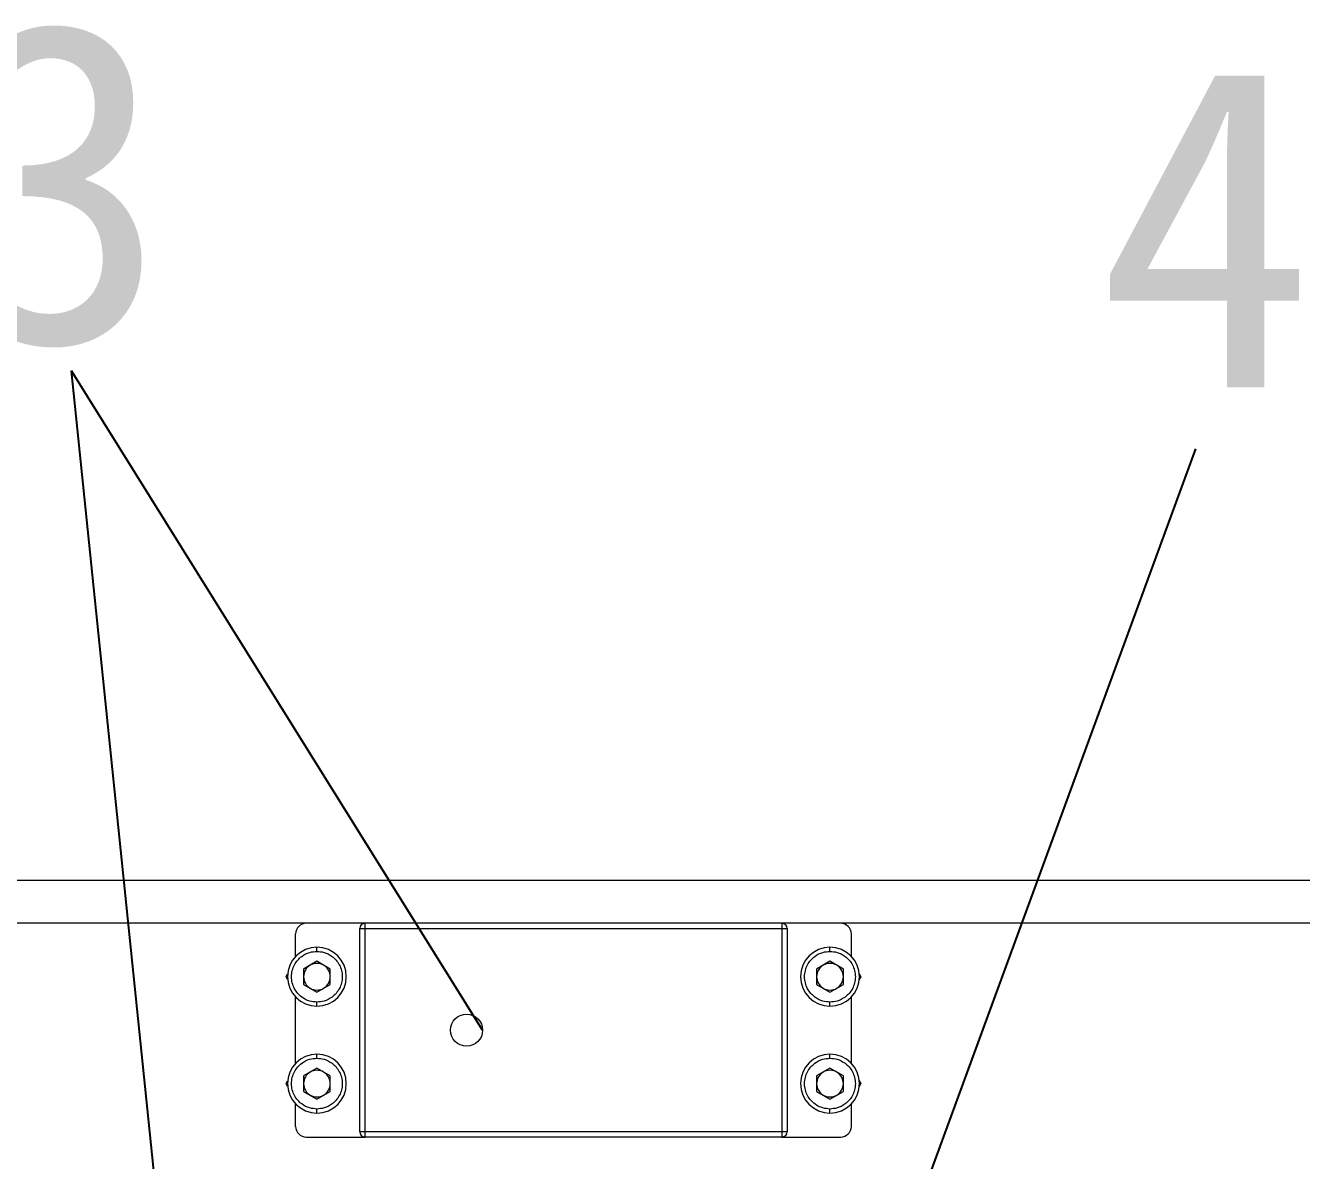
# Model space of a CAD drawing. Header units: millimetres. Extents: x -529 to 1738, y -425 to 849.
# Drawn here: x 183.4 to 243.1, y 794.4 to 847.5 of the extents above; entities that cross this region are included whole.
import ezdxf

# ---------------------------------------------------------------- set-up
doc = ezdxf.new("R2010")
doc.units = ezdxf.units.MM
doc.styles.get("Standard").update_dxf_attribs({"font": '', "height": 15})
doc.styles.get('Standard').set_extended_font_data('SimSun')

msp = doc.modelspace()

# ---------------------------------------------------------------- linework, layer by layer
for p, q in [((204.815, 800.541), (185.59, 831.381)), ((204.815, 644.541), (185.59, 831.381)), ((215.044, 764.596), (238.179, 827.735))]:
    msp.add_line(p, q)
at = {"color": 7, "linetype": 'Continuous', "lineweight": 15}
for p, q in [((289.065, 807.541), (129.065, 807.541)), ((289.065, 805.541), (129.065, 805.541)), ((199.065, 795.791), (199.065, 805.291)), ((199.065, 805.291), (199.315, 805.291)), ((199.315, 805.291), (199.315, 805.541)), ((199.315, 795.791), (199.315, 805.291)), ((199.315, 805.291), (218.815, 805.291)), ((218.815, 805.541), (218.815, 805.291)), ((218.815, 805.291), (218.815, 795.791)), ((218.815, 805.291), (219.065, 805.291)), ((219.065, 805.291), (219.065, 795.791)), ((196.065, 803.985), (196.065, 805.041)), ((222.065, 803.985), (222.065, 805.041)), ((197.065, 803.763), (196.44, 803.402)), ((196.44, 803.402), (196.44, 802.68)), ((197.69, 803.402), (197.065, 803.763)), ((197.69, 802.68), (197.69, 803.402)), ((221.065, 803.763), (220.44, 803.402)), ((220.44, 803.402), (220.44, 802.68)), ((221.69, 803.402), (221.065, 803.763)), ((221.69, 802.68), (221.69, 803.402)), ((195.621, 803.041), (195.696, 803.17)), ((195.696, 802.912), (195.621, 803.041)), ((222.434, 803.17), (222.508, 803.041)), ((222.508, 803.041), (222.434, 802.912)), ((196.44, 802.68), (197.065, 802.319)), ((197.065, 802.319), (197.69, 802.68)), ((220.44, 802.68), (221.065, 802.319)), ((221.065, 802.319), (221.69, 802.68)), ((196.065, 798.985), (196.065, 802.097)), ((222.065, 798.985), (222.065, 802.097)), ((197.065, 798.763), (196.44, 798.402)), ((197.69, 798.402), (197.065, 798.763)), ((221.065, 798.763), (220.44, 798.402)), ((221.69, 798.402), (221.065, 798.763)), ((195.621, 798.041), (195.696, 798.17)), ((195.696, 797.912), (195.621, 798.041)), ((196.44, 798.402), (196.44, 797.68)), ((197.69, 797.68), (197.69, 798.402)), ((220.44, 798.402), (220.44, 797.68)), ((221.69, 797.68), (221.69, 798.402)), ((222.434, 798.17), (222.508, 798.041)), ((222.508, 798.041), (222.434, 797.912)), ((196.44, 797.68), (197.065, 797.319)), ((197.065, 797.319), (197.69, 797.68)), ((220.44, 797.68), (221.065, 797.319)), ((221.065, 797.319), (221.69, 797.68)), ((196.065, 796.041), (196.065, 797.097)), ((222.065, 796.041), (222.065, 797.097)), ((199.315, 795.791), (199.065, 795.791)), ((199.315, 795.541), (199.315, 795.791)), ((218.815, 795.791), (199.315, 795.791)), ((218.815, 795.791), (218.815, 795.541)), ((219.065, 795.791), (218.815, 795.791)), ((196.565, 795.541), (199.315, 795.541)), ((218.815, 795.541), (199.315, 795.541)), ((218.815, 795.541), (221.565, 795.541))]:
    msp.add_line(p, q, dxfattribs=at)
msp.add_circle((204.065, 800.541), 0.75, dxfattribs=at)
for centre, radius, start, end in [((196.565, 805.041), 0.5, 90, 180), ((199.315, 805.291), 0.25, 90, 180), ((218.815, 805.291), 0.25, 0, 90), ((221.565, 805.041), 0.5, 0, 90), ((197.065, 803.041), 1.375, 90, 270), ((197.065, 803.041), 1.375, 270, 90), ((221.065, 803.041), 1.375, 90, 270), ((221.065, 803.041), 1.375, 270, 90), ((197.065, 803.041), 0.625, 120, 180), ((197.065, 803.041), 0.625, 60, 120), ((197.065, 803.041), 0.625, 360, 60), ((221.065, 803.041), 0.625, 120, 180), ((221.065, 803.041), 0.625, 60, 120), ((221.065, 803.041), 0.625, 360, 60), ((197.065, 803.041), 0.625, 180, 240), ((197.065, 803.041), 0.625, 300, 360), ((221.065, 803.041), 0.625, 180, 240), ((221.065, 803.041), 0.625, 300, 360), ((197.065, 803.041), 0.625, 240, 300), ((221.065, 803.041), 0.625, 240, 300), ((197.065, 798.041), 1.375, 90, 270), ((197.065, 798.041), 1.375, 270, 90), ((221.065, 798.041), 1.375, 90, 270), ((221.065, 798.041), 1.375, 270, 90), ((197.065, 798.041), 0.625, 60, 120), ((221.065, 798.041), 0.625, 60, 120), ((197.065, 798.041), 0.625, 120, 180), ((197.065, 798.041), 0.625, 180, 240), ((197.065, 798.041), 0.625, 360, 60), ((197.065, 798.041), 0.625, 300, 360), ((221.065, 798.041), 0.625, 120, 180), ((221.065, 798.041), 0.625, 180, 240), ((221.065, 798.041), 0.625, 360, 60), ((221.065, 798.041), 0.625, 300, 360), ((197.065, 798.041), 0.625, 240, 300), ((221.065, 798.041), 0.625, 240, 300), ((196.565, 796.041), 0.5, 180, 270), ((199.315, 795.791), 0.25, 180, 270), ((218.815, 795.791), 0.25, 270, 360), ((221.565, 796.041), 0.5, 270, 0)]:
    msp.add_arc(centre, radius, start, end, dxfattribs=at)
for points, knots in [([(197.065, 801.853), (196.952, 801.863), (196.698, 801.884), (196.39, 802.045), (196.158, 802.259), (196.005, 802.482), (195.901, 802.748), (195.865, 803.041), (195.901, 803.333), (196.005, 803.6), (196.158, 803.823), (196.39, 804.037), (196.698, 804.198), (196.952, 804.219), (197.065, 804.228)], [0, 0, 0, 0, 0.090318, 0.204563, 0.27142, 0.343936, 0.420786, 0.5, 0.579214, 0.656064, 0.72858, 0.795437, 0.909682, 1, 1, 1, 1]), ([(197.065, 804.228), (197.065, 804.255), (197.065, 804.31), (197.065, 804.373), (197.065, 804.41), (197.065, 804.414), (197.065, 804.416)], [0, 0, 0, 0, 0.270261, 0.562429, 0.789736, 1, 1, 1, 1]), ([(197.065, 804.228), (197.177, 804.219), (197.431, 804.198), (197.739, 804.037), (197.971, 803.823), (198.125, 803.6), (198.228, 803.333), (198.264, 803.041), (198.228, 802.748), (198.125, 802.482), (197.971, 802.259), (197.739, 802.045), (197.431, 801.884), (197.177, 801.863), (197.065, 801.853)], [0, 0, 0, 0, 0.090318, 0.204563, 0.27142, 0.343936, 0.420786, 0.5, 0.579214, 0.656064, 0.72858, 0.795437, 0.909682, 1, 1, 1, 1]), ([(221.065, 801.853), (220.952, 801.863), (220.698, 801.884), (220.39, 802.045), (220.158, 802.259), (220.005, 802.482), (219.901, 802.748), (219.865, 803.041), (219.901, 803.333), (220.005, 803.6), (220.158, 803.823), (220.39, 804.037), (220.698, 804.198), (220.952, 804.219), (221.065, 804.228)], [0, 0, 0, 0, 0.090318, 0.204563, 0.27142, 0.343936, 0.420786, 0.5, 0.579214, 0.656064, 0.72858, 0.795437, 0.909682, 1, 1, 1, 1]), ([(221.065, 804.228), (221.065, 804.255), (221.065, 804.31), (221.065, 804.373), (221.065, 804.41), (221.065, 804.414), (221.065, 804.416)], [0, 0, 0, 0, 0.270261, 0.562429, 0.789736, 1, 1, 1, 1]), ([(221.065, 804.228), (221.177, 804.219), (221.431, 804.198), (221.739, 804.037), (221.971, 803.823), (222.125, 803.6), (222.228, 803.333), (222.264, 803.041), (222.228, 802.748), (222.125, 802.482), (221.971, 802.259), (221.739, 802.045), (221.431, 801.884), (221.177, 801.863), (221.065, 801.853)], [0, 0, 0, 0, 0.090318, 0.204563, 0.27142, 0.343936, 0.420786, 0.5, 0.579214, 0.656064, 0.72858, 0.795437, 0.909682, 1, 1, 1, 1]), ([(197.065, 801.666), (197.065, 801.669), (197.065, 801.676), (197.065, 801.727), (197.065, 801.79), (197.065, 801.833), (197.065, 801.853)], [0, 0, 0, 0, 0.270261, 0.562429, 0.789736, 1, 1, 1, 1]), ([(221.065, 801.666), (221.065, 801.669), (221.065, 801.676), (221.065, 801.727), (221.065, 801.79), (221.065, 801.833), (221.065, 801.853)], [0, 0, 0, 0, 0.270261, 0.562429, 0.789736, 1, 1, 1, 1]), ([(197.065, 796.853), (196.952, 796.863), (196.698, 796.884), (196.39, 797.045), (196.158, 797.259), (196.005, 797.482), (195.901, 797.748), (195.865, 798.041), (195.901, 798.333), (196.005, 798.6), (196.158, 798.823), (196.39, 799.037), (196.698, 799.198), (196.952, 799.219), (197.065, 799.228)], [0, 0, 0, 0, 0.090318, 0.204563, 0.27142, 0.343936, 0.420786, 0.5, 0.579214, 0.656064, 0.72858, 0.795437, 0.909682, 1, 1, 1, 1]), ([(197.065, 799.228), (197.065, 799.255), (197.065, 799.31), (197.065, 799.373), (197.065, 799.41), (197.065, 799.414), (197.065, 799.416)], [0, 0, 0, 0, 0.270261, 0.562429, 0.789736, 1, 1, 1, 1]), ([(197.065, 799.228), (197.177, 799.219), (197.431, 799.198), (197.739, 799.037), (197.971, 798.823), (198.125, 798.6), (198.228, 798.333), (198.264, 798.041), (198.228, 797.748), (198.125, 797.482), (197.971, 797.259), (197.739, 797.045), (197.431, 796.884), (197.177, 796.863), (197.065, 796.853)], [0, 0, 0, 0, 0.090318, 0.204563, 0.27142, 0.343936, 0.420786, 0.5, 0.579214, 0.656064, 0.72858, 0.795437, 0.909682, 1, 1, 1, 1]), ([(221.065, 796.853), (220.952, 796.863), (220.698, 796.884), (220.39, 797.045), (220.158, 797.259), (220.005, 797.482), (219.901, 797.748), (219.865, 798.041), (219.901, 798.333), (220.005, 798.6), (220.158, 798.823), (220.39, 799.037), (220.698, 799.198), (220.952, 799.219), (221.065, 799.228)], [0, 0, 0, 0, 0.090318, 0.204563, 0.27142, 0.343936, 0.420786, 0.5, 0.579214, 0.656064, 0.72858, 0.795437, 0.909682, 1, 1, 1, 1]), ([(221.065, 799.228), (221.065, 799.255), (221.065, 799.31), (221.065, 799.373), (221.065, 799.41), (221.065, 799.414), (221.065, 799.416)], [0, 0, 0, 0, 0.270261, 0.562429, 0.789736, 1, 1, 1, 1]), ([(221.065, 799.228), (221.177, 799.219), (221.431, 799.198), (221.739, 799.037), (221.971, 798.823), (222.125, 798.6), (222.228, 798.333), (222.264, 798.041), (222.228, 797.748), (222.125, 797.482), (221.971, 797.259), (221.739, 797.045), (221.431, 796.884), (221.177, 796.863), (221.065, 796.853)], [0, 0, 0, 0, 0.090318, 0.204563, 0.27142, 0.343936, 0.420786, 0.5, 0.579214, 0.656064, 0.72858, 0.795437, 0.909682, 1, 1, 1, 1]), ([(197.065, 796.666), (197.065, 796.669), (197.065, 796.676), (197.065, 796.727), (197.065, 796.79), (197.065, 796.833), (197.065, 796.853)], [0, 0, 0, 0, 0.270261, 0.562429, 0.789736, 1, 1, 1, 1]), ([(221.065, 796.666), (221.065, 796.669), (221.065, 796.676), (221.065, 796.727), (221.065, 796.79), (221.065, 796.833), (221.065, 796.853)], [0, 0, 0, 0, 0.270261, 0.562429, 0.789736, 1, 1, 1, 1])]:
    msp.add_open_spline(points, degree=3, knots=knots, dxfattribs=at)

# ---------------------------------------------------------------- texts
at = {"char_height": 15, "attachment_point": 1}
for s, width, insert in [('3', 2.79078, (179.942, 847.718)), ('4', 0.46513, (233.55, 845.616))]:
    msp.add_mtext_dynamic_manual_height_columns(s, width=width, gutter_width=75, heights=[0], dxfattribs=dict(at, insert=insert))

doc.saveas('drawing.dxf')
